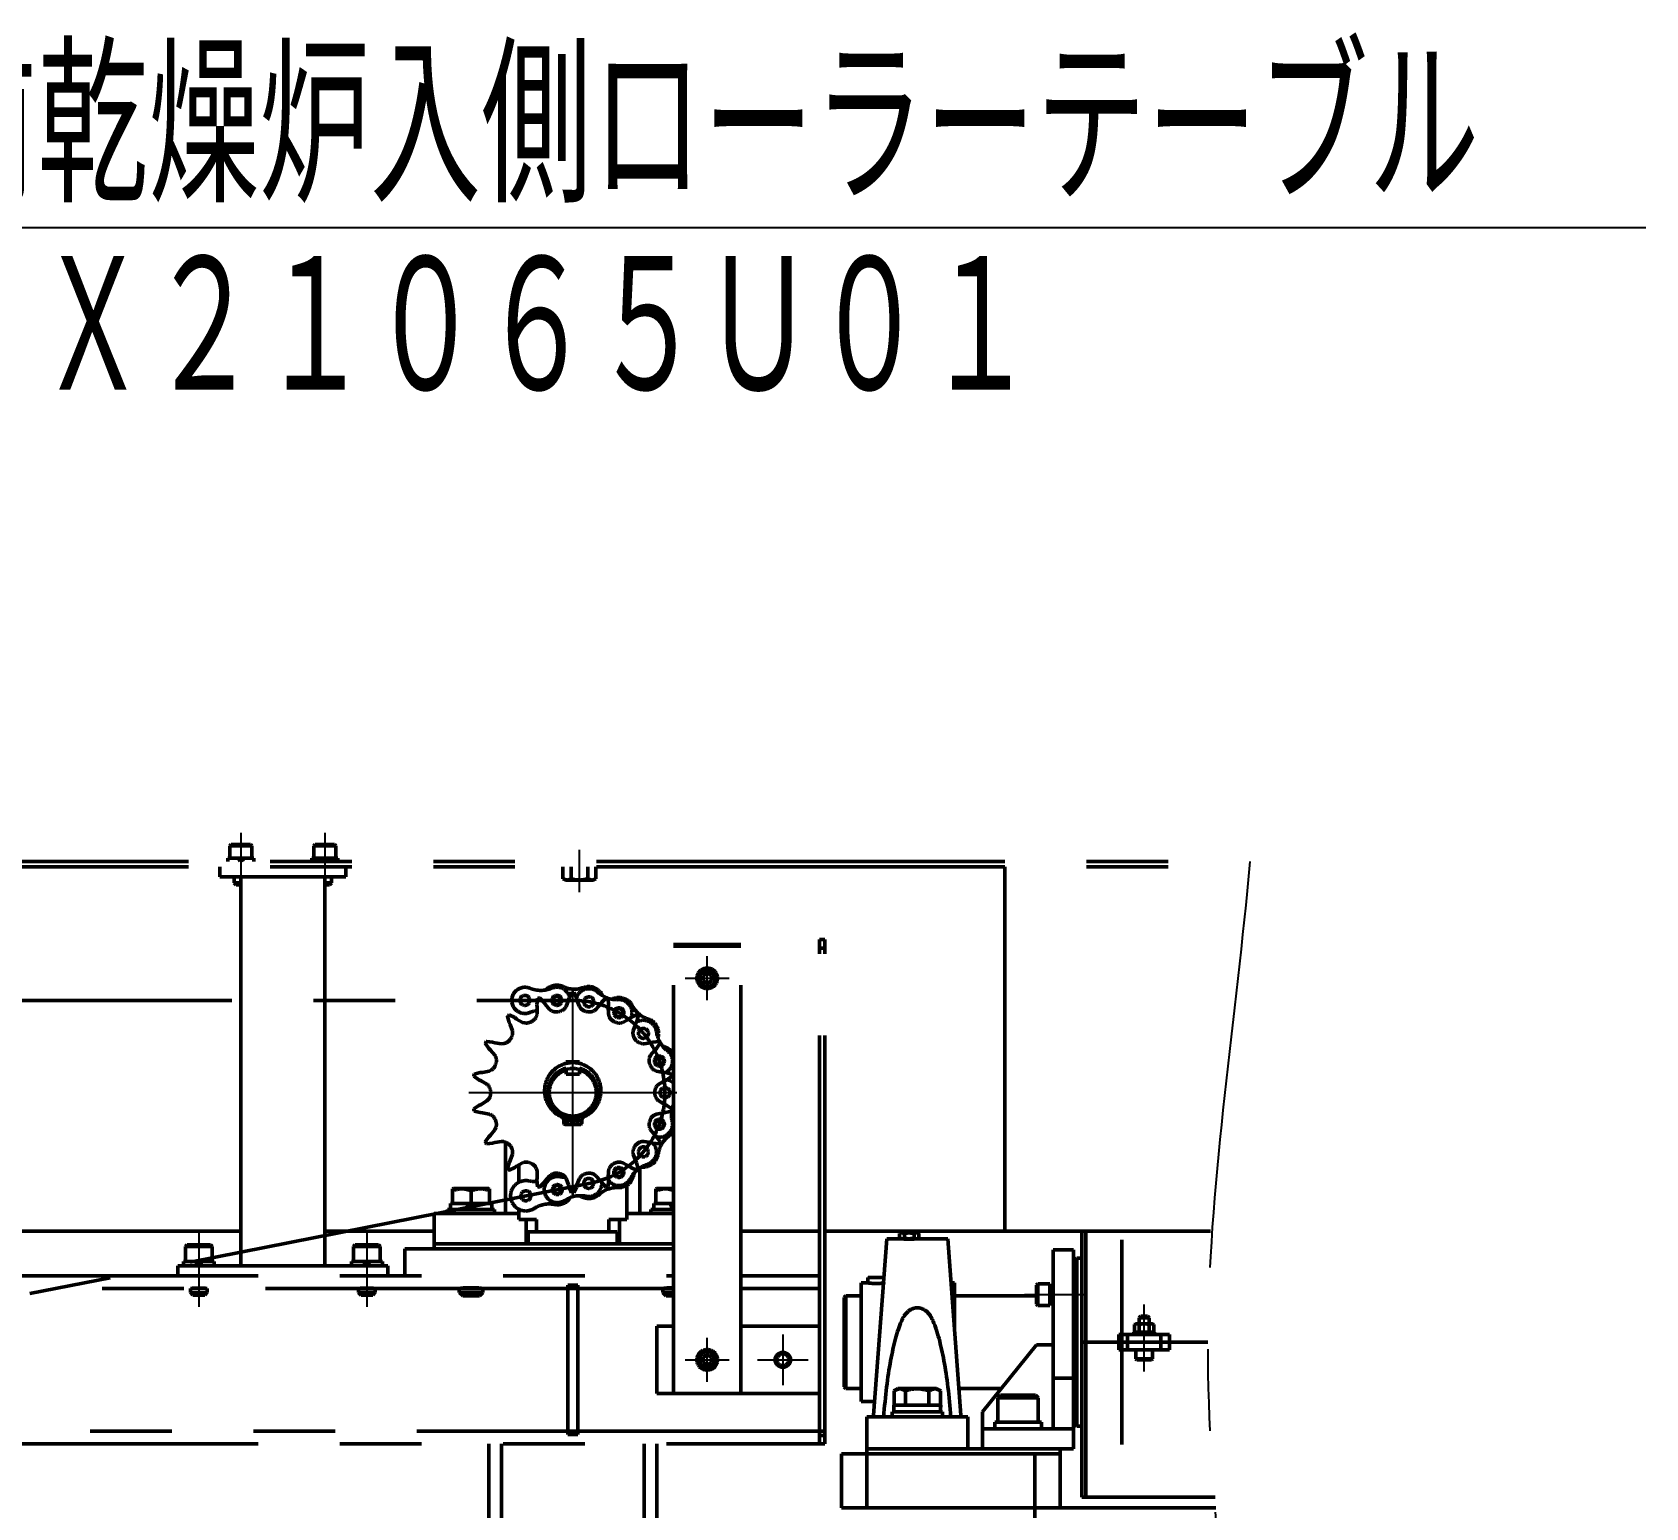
# Model space of a CAD drawing. Header units: millimetres. Extents: x -993 to 13147, y -7260 to 4342.
# Drawn here: x 5748 to 6708, y 746 to 1623 of the extents above; entities that cross this region are included whole.
import ezdxf

# ---------------------------------------------------------------- set-up
doc = ezdxf.new("R2010")
doc.units = ezdxf.units.MM
doc.header["$LTSCALE"] = 7.649257
doc.linetypes.add('CENTER', pattern=[50.8, 31.75, -6.35, 6.35, -6.35])
doc.linetypes.add('PHANTOM', pattern=[63.5, 31.75, -6.35, 6.35, -6.35, 6.35, -6.35])
for name, color, linetype in [('NoLayerName_001', 7, 'Continuous'), ('NoLayerName_002', 7, 'Continuous'), ('NoLayerName_003', 7, 'Continuous')]:
    doc.layers.add(name, color=color, linetype=linetype)
doc.styles.get("Standard").update_dxf_attribs({"font": 'txt', "bigfont": 'extfont2'})

# ---------------------------------------------------------------- blocks, each defined once
blk = doc.blocks.new('DIM_0039')
at = {"color": 3, "linetype": 'Continuous', "lineweight": 25}
blk.add_lwpolyline([(0, 0), (227.09, 377.1), (1265.09, 377.1)], dxfattribs=at)
at = {"color": 2, "linetype": 'Continuous', "lineweight": 50, "width": 0.666667}
for s, p in [('前乾燥炉入側ローラーテーブル', (242.09, 392.1)), ('ＨＸ２１０６５Ｕ０１', (242.09, 272.1))]:
    blk.add_text(s, height=90, dxfattribs=at).set_placement(p)
blk = doc.blocks.new('JZB_0388')
at = {"layer": 'NoLayerName_001', "color": 3, "linetype": 'PHANTOM', "lineweight": 50}
for p, q in [((5856.8, 1210), (5856, 1209.2)), ((5868.2, 1210), (5856.8, 1210)), ((5869, 1209.2), (5868.2, 1210)), ((5906.8, 1210), (5906, 1209.2)), ((5918.2, 1210), (5906.8, 1210)), ((5919, 1209.2), (5918.2, 1210)), ((5870.2, 1202), (5854.8, 1202)), ((5854.8, 1202), (5854.8, 1200)), ((5856, 1209.2), (5856, 1202)), ((5869, 1209.2), (5856, 1209.2)), ((5861.99, 1200), (5861.01, 1202)), ((5863.01, 1202), (5863.99, 1200)), ((5869, 1202), (5869, 1209.2)), ((5870.2, 1200), (5870.2, 1202)), ((5920.2, 1202), (5904.8, 1202)), ((5904.8, 1202), (5904.8, 1200)), ((5906, 1209.2), (5906, 1202)), ((5919, 1209.2), (5906, 1209.2)), ((5911.99, 1200), (5911.01, 1202)), ((5913.01, 1202), (5913.99, 1200)), ((5919, 1202), (5919, 1209.2)), ((5920.2, 1200), (5920.2, 1202)), ((4617, 1200), (6462.94, 1200)), ((4617, 1196.8), (6462.51, 1196.8)), ((5850, 1190.8), (5850, 1196.8)), ((5850, 1190.8), (5925, 1190.8)), ((5858.5, 1190.8), (5858.5, 1187.25)), ((5862.5, 959.5), (5862.5, 1190.8)), ((5912.5, 1190.8), (5912.5, 959.5)), ((5916.5, 1187.25), (5916.5, 1190.8)), ((5925, 1196.8), (5925, 1190.8)), ((6317, 1196.8), (6317, 980)), ((5858.5, 1187.25), (5859.75, 1186)), ((5862.5, 1187.25), (5858.5, 1187.25)), ((5859.75, 1186), (5862.5, 1186)), ((5916.5, 1187.25), (5912.5, 1187.25)), ((5912.5, 1186), (5915.25, 1186)), ((5915.25, 1186), (5916.5, 1187.25)), ((6120, 1150.5), (6160, 1150.5)), ((6120, 883.5), (6120, 1150.5)), ((6160, 1149.5), (6120, 1149.5)), ((6160, 883.5), (6160, 1150.5)), ((6140, 1133.36), (6137.52, 1131.93)), ((6142.48, 1131.93), (6140, 1133.36)), ((6137.52, 1131.93), (6137.52, 1129.07)), ((6137.52, 1129.07), (6140, 1127.64)), ((6138.88, 1124.5), (6138.88, 1125.63)), ((6139.62, 1124.41), (6139.62, 1125.51)), ((6140, 1127.64), (6142.48, 1129.07)), ((6140.38, 1124.41), (6140.38, 1125.51)), ((6142.48, 1129.07), (6142.48, 1131.93)), ((6064, 1080.5), (6056, 1080.5)), ((6059.4, 1043.41), (6059.4, 1047.51)), ((6060.6, 1047.51), (6060.6, 1043.41)), ((6054.6, 1046.06), (6054.6, 1044.61)), ((6055.8, 1043.41), (6059.4, 1043.41)), ((6060.6, 1043.41), (6064.2, 1043.41)), ((6065.4, 1044.61), (6065.4, 1046.06)), ((5989, 1005.5), (5988.5, 1005.21)), ((5988.5, 996.5), (5988.5, 1005.21)), ((5989, 1005.5), (6010, 1005.5)), ((5999.5, 996.5), (5999.5, 1004.23)), ((6010.5, 1005.21), (6010, 1005.5)), ((6010.5, 1005.21), (6010.5, 996.5)), ((6110, 1005.5), (6109.5, 1005.21)), ((6109.5, 996.5), (6109.5, 1005.21)), ((6120, 1005.5), (6110, 1005.5)), ((5985.5, 993), (5985.5, 990.5)), ((6013.5, 993), (5985.5, 993)), ((5987.25, 996.5), (6011.75, 996.5)), ((5987.25, 996.5), (5987.25, 993)), ((5998.6, 993), (5996.9, 996.5)), ((6000.4, 996.5), (6002.1, 993)), ((6011.75, 993), (6011.75, 996.5)), ((6013.5, 990.5), (6013.5, 993)), ((6106.5, 993), (6106.5, 990.5)), ((6120, 993), (6106.5, 993)), ((6108.25, 996.5), (6120, 996.5)), ((6108.25, 996.5), (6108.25, 993)), ((6119.6, 993), (6117.9, 996.5)), ((5862.5, 980), (5630, 980)), ((5977.5, 980), (5912.5, 980)), ((6206.8, 980), (6160, 980)), ((6439.48, 980), (6210, 980)), ((5830.5, 972), (5829.5, 971)), ((5829.5, 971), (5829.5, 962)), ((5845.5, 971), (5829.5, 971)), ((5844.5, 972), (5830.5, 972)), ((5845.5, 971), (5844.5, 972)), ((5845.5, 962), (5845.5, 971)), ((5930.5, 972), (5929.5, 971)), ((5929.5, 971), (5929.5, 962)), ((5945.5, 971), (5929.5, 971)), ((5944.5, 972), (5930.5, 972)), ((5945.5, 971), (5944.5, 972)), ((5945.5, 962), (5945.5, 971)), ((6120, 972.5), (5977.5, 972.5)), ((5977.5, 969.5), (5977.5, 972.5)), ((5828.3, 962), (5846.7, 962)), ((5828.3, 962), (5828.3, 959.5)), ((5836.86, 959.5), (5835.64, 962)), ((5838.14, 962), (5839.36, 959.5)), ((5846.7, 959.5), (5846.7, 962)), ((5928.3, 962), (5946.7, 962)), ((5928.3, 962), (5928.3, 959.5)), ((5936.86, 959.5), (5935.64, 962)), ((5938.14, 962), (5939.36, 959.5)), ((5946.7, 959.5), (5946.7, 962)), ((6120, 969.5), (5960, 969.5)), ((5960, 953.5), (5960, 969.5)), ((6345.85, 969), (6345.85, 862.5)), ((6357.85, 969), (6345.85, 969)), ((6357.85, 850.5), (6357.85, 969)), ((5630, 953.5), (6120, 953.5)), ((5825, 953.5), (5825, 959.5)), ((5950, 959.5), (5825, 959.5)), ((5950, 959.5), (5950, 953.5)), ((6206.8, 953.5), (6160, 953.5)), ((6120, 945.97), (5630, 945.97)), ((5832.5, 945.78), (5832.5, 943.5)), ((5832.5, 943.5), (5834, 942)), ((5842.5, 943.5), (5832.5, 943.5)), ((5841, 942), (5834, 942)), ((5841, 942), (5842.5, 943.5)), ((5842.5, 943.5), (5842.5, 945.78)), ((5932.5, 945.78), (5932.5, 943.5)), ((5932.5, 943.5), (5934, 942)), ((5942.5, 943.5), (5932.5, 943.5)), ((5941, 942), (5934, 942)), ((5941, 942), (5942.5, 943.5)), ((5942.5, 943.5), (5942.5, 945.78)), ((5992.5, 945.78), (5992.5, 943.5)), ((5992.5, 943.5), (5994.5, 941.5)), ((6006.5, 943.5), (5992.5, 943.5)), ((6004.5, 941.5), (5994.5, 941.5)), ((6004.5, 941.5), (6006.5, 943.5)), ((6006.5, 943.5), (6006.5, 945.78)), ((6057, 947.97), (6057, 859.03)), ((6063, 947.97), (6057, 947.97)), ((6063, 947.97), (6063, 859.03)), ((6113.5, 945.78), (6113.5, 943.5)), ((6113.5, 943.5), (6115.5, 941.5)), ((6120, 943.5), (6113.5, 943.5)), ((6115.5, 941.5), (6120, 941.5)), ((6206.8, 945.97), (6160, 945.97)), ((6222.4, 941.5), (6221.4, 940.5)), ((6222.4, 886.5), (6222.4, 941.5)), ((6231.6, 941.5), (6222.4, 941.5)), ((6335.85, 941.5), (6287.2, 941.5)), ((6336.65, 948.78), (6335.85, 947.98)), ((6335.85, 947.98), (6335.85, 936.58)), ((6336.65, 948.78), (6336.65, 935.78)), ((6343.85, 948.78), (6336.65, 948.78)), ((6343.85, 935.78), (6343.85, 948.78)), ((6345.85, 946.28), (6343.85, 946.28)), ((6221.4, 940.5), (6221.4, 887.5)), ((6335.85, 936.58), (6336.65, 935.78)), ((6336.65, 935.78), (6343.85, 935.78)), ((6343.85, 938.28), (6345.85, 938.28)), ((6110, 923.5), (6120, 923.5)), ((6110, 883.5), (6110, 923.5)), ((6160, 923.5), (6206.8, 923.5)), ((6395.1, 925), (6394.23, 924.5)), ((6394.23, 920), (6394.23, 924.5)), ((6395.1, 925), (6404.9, 925)), ((6398, 929.5), (6397, 928.5)), ((6397, 928.5), (6403, 928.5)), ((6397, 928.5), (6397, 925)), ((6397.11, 920), (6397.11, 924.5)), ((6402, 929.5), (6398, 929.5)), ((6403, 928.5), (6402, 929.5)), ((6402.89, 920), (6402.89, 924.5)), ((6403, 925), (6403, 928.5)), ((6405.77, 924.5), (6404.9, 925)), ((6405.77, 920), (6405.77, 924.5)), ((6335.85, 912.5), (6303.85, 872.5)), ((6335.85, 912.5), (6345.85, 912.5)), ((6406.1, 920), (6393.91, 920)), ((6406.1, 918.5), (6406.1, 920)), ((6140, 906.36), (6137.52, 904.93)), ((6137.52, 904.93), (6137.52, 902.07)), ((6142.48, 904.93), (6140, 906.36)), ((6142.48, 902.07), (6142.48, 904.93)), ((6395, 909.5), (6395, 904.1)), ((6405, 904.1), (6395, 904.1)), ((6395, 904.1), (6395.6, 903.5)), ((6404.4, 903.5), (6395.6, 903.5)), ((6404.4, 903.5), (6405, 904.1)), ((6405, 904.1), (6405, 909.5)), ((6137.52, 902.07), (6140, 900.64)), ((6138.88, 897.5), (6138.88, 898.63)), ((6139.62, 897.41), (6139.62, 898.51)), ((6140, 900.64), (6142.48, 902.07)), ((6140.38, 897.41), (6140.38, 898.51)), ((6206.8, 883.5), (6110, 883.5)), ((6221.4, 887.5), (6222.4, 886.5)), ((6222.4, 886.5), (6231.6, 886.5)), ((6253.5, 886.5), (6251.14, 885.14)), ((6251.14, 876.5), (6251.14, 885.14)), ((6276.5, 886.5), (6253.5, 886.5)), ((6258.07, 876.5), (6258.07, 885.14)), ((6271.93, 876.5), (6271.93, 885.14)), ((6278.86, 885.14), (6276.5, 886.5)), ((6278.86, 876.5), (6278.86, 885.14)), ((6289.79, 886.5), (6315.05, 886.5)), ((6345.85, 892.5), (6357.85, 892.5)), ((6251, 876.5), (6251, 872.5)), ((6278.96, 876.5), (6251, 876.5)), ((6314.6, 882.5), (6313, 880.9)), ((6337, 880.9), (6313, 880.9)), ((6313, 880.9), (6313, 866.5)), ((6335.4, 882.5), (6314.6, 882.5)), ((6337, 880.9), (6335.4, 882.5)), ((6337, 866.5), (6337, 880.9)), ((6250, 872.5), (6280, 872.5)), ((6250, 872.5), (6250, 869.5)), ((6280, 869.5), (6280, 872.5)), ((6303.85, 850.5), (6303.85, 872.5)), ((6339, 866.5), (6311.04, 866.5)), ((6339, 862.5), (6339, 866.5)), ((6210, 860.97), (5630, 860.97)), ((6063, 859.03), (6057, 859.03)), ((6303.85, 862.5), (6357.85, 862.5)), ((5630, 853.5), (6206.8, 853.5)), ((6010, 853.5), (6010, 198)), ((6017.5, 853.47), (6017.5, 197.97)), ((6102.5, 853.47), (6102.5, 197.97)), ((6110, 853.5), (6110, 198)), ((6220, 847.5), (6220, 815.5)), ((6220, 847.5), (6350, 847.5)), ((6235, 850.5), (6357.85, 850.5)), ((6235, 850.5), (6235, 815.5)), ((6335, 809.1), (6335, 847.5)), ((6350, 850.5), (6350, 815.5)), ((6220, 815.5), (6442.69, 815.5))]:
    blk.add_line(p, q, dxfattribs=at)
at = {"layer": 'NoLayerName_001', "color": 4, "linetype": 'CENTER', "lineweight": 25}
for p, q in [((5862.5, 1217), (5862.5, 1179)), ((5912.5, 1217), (5912.5, 1179)), ((6064, 1181.8), (6064, 1207)), ((6140, 1117.4), (6140, 1143.6)), ((6060, 1000.65), (6060, 1124.35)), ((6126.9, 1130.5), (6153.1, 1130.5)), ((5998.15, 1062.5), (6121.85, 1062.5)), ((5837.5, 979), (5837.5, 935)), ((5937.5, 979), (5937.5, 935)), ((6328.85, 942.28), (6364.85, 942.28)), ((6400, 896.5), (6400, 936.5)), ((6140, 890.4), (6140, 916.6)), ((6185, 918.5), (6185, 888.5)), ((6126.9, 903.5), (6153.1, 903.5)), ((6170, 903.5), (6200, 903.5))]:
    blk.add_line(p, q, dxfattribs=at)
at = {"layer": 'NoLayerName_001', "color": 4, "linetype": 'CENTER', "lineweight": 50}
for p, q in [((4060, 1117.35), (6060, 1117.35)), ((6070.61, 1008.68), (5568.28, 909.6)), ((6386.8, 853.11), (6386.8, 974.89))]:
    blk.add_line(p, q, dxfattribs=at)
at = {"layer": 'NoLayerName_001', "color": 3, "linetype": 'PHANTOM', "lineweight": 50}
for centre, radius in [((6140, 1130.5), 5), ((6140, 1130.5), 4.4), ((6057, 1045.81), 1), ((6063, 1045.81), 1), ((6140, 903.5), 5), ((6140, 903.5), 4.4), ((6185, 903.5), 4.19), ((6185, 903.5), 3.5)]:
    blk.add_circle(centre, radius, dxfattribs=at)
at = {"layer": 'NoLayerName_001', "color": 3, "linetype": 'PHANTOM', "lineweight": 25}
blk.add_circle((6185, 903.5), 5, dxfattribs=at)
at = {"layer": 'NoLayerName_001', "color": 3, "linetype": 'PHANTOM', "lineweight": 50}
for centre, radius, start, end in [((6140, 1130.5), 6.1, 273.61109, 266.38891), ((6060, 1063.55), 16.75, 294.03601, 245.96399), ((6060, 1062.5), 14.3, 73.75649, 106.24351), ((6052.2, 1046.06), 2.4, 0, 65.96399), ((6067.8, 1046.06), 2.4, 114.03601, 180), ((6055.8, 1044.61), 1.2, 180, 270), ((6064.2, 1044.61), 1.2, 270, 0), ((6140, 903.5), 6.1, 273.61109, 266.38891)]:
    blk.add_arc(centre, radius, start, end, dxfattribs=at)
at = {"layer": 'NoLayerName_001', "color": 4, "linetype": 'CENTER', "lineweight": 50}
blk.add_arc((6060, 1062.5), 54.85, 281.15786, 90, dxfattribs=at)
at = {"layer": 'NoLayerName_001', "color": 3, "linetype": 'PHANTOM', "lineweight": 50}
for centre, major_axis, ratio, start_param, end_param in [((5837.5, 945.78), (5, 0), 0.087489, 0, 3.141593), ((5937.5, 945.78), (5, 0), 0.087489, 0, 3.141593), ((5999.5, 945.78), (7, 0), 0.087489, 0, 3.141593), ((6120.5, 945.78), (7, 0), 0.087489, 1.642286, 3.141593), ((6400, 920.79), (0, -12.51), 0.487733, 4.775414, 4.896343), ((6400, 917.71), (0, -12.51), 0.487733, 4.589126, 4.649364), ((6265, 870.4), (0, 28.7), 0.487733, 4.785636, 4.926556), ((6265, 878.6), (0, 28.7), 0.487733, 4.568903, 4.639142), ((6325, 868.6), (0, 28.7), 0.487733, 1.644043, 1.784963), ((6325, 860.4), (0, 28.7), 0.487733, 1.427169, 1.49755)]:
    blk.add_ellipse(centre, major_axis=major_axis, ratio=ratio, start_param=start_param, end_param=end_param, dxfattribs=at)
at = {"layer": 'NoLayerName_001', "color": 3, "linetype": 'PHANTOM', "lineweight": 25, "start_tangent": (-0.089407, -0.995995), "end_tangent": (-0.089407, -0.995995)}
blk.add_spline([(6462.94, 1200), (6437.94, 921.5), (6462.94, 643), (6487.94, 364.5), (6462.94, 86)], degree=3, dxfattribs=at)
at = {"layer": 'NoLayerName_001', "color": 3, "linetype": 'PHANTOM', "lineweight": 50}
for points, start_tangent, end_tangent in [([(5988.5, 1004.23), (5994.39, 1005.21), (5999.5, 1004.23)], (0.986522, 0.163628), (0.982196, -0.187857)), ([(5999.5, 1004.23), (6005.39, 1005.21), (6010.5, 1004.23)], (0.986522, 0.163628), (0.982196, -0.187857)), ([(6109.5, 1004.23), (6115.39, 1005.21), (6120.5, 1004.23)], (0.986522, 0.163628), (0.982196, -0.187857)), ([(6397.11, 924.5), (6395.57, 924.94), (6394.23, 924.5)], (-0.961122, 0.276126), (-0.949271, -0.31446)), ([(6402.89, 924.5), (6402.15, 924.69), (6399.21, 924.91), (6397.11, 924.5)], (-0.967985, 0.251006), (-0.981339, -0.192288)), ([(6405.77, 924.5), (6404.23, 924.94), (6402.89, 924.5)], (-0.961122, 0.276126), (-0.949271, -0.31446)), ([(6251.14, 885.14), (6254.85, 886.21), (6258.07, 885.14)], (0.961124, 0.276116), (0.949267, -0.31447)), ([(6258.07, 885.14), (6259.85, 885.6), (6266.91, 886.12), (6271.93, 885.14)], (0.968053, 0.250744), (0.981287, -0.192553)), ([(6271.93, 885.14), (6275.64, 886.21), (6278.86, 885.14)], (0.961124, 0.276116), (0.949267, -0.31447))]:
    blk.add_spline(points, degree=3, dxfattribs=dict(at, start_tangent=start_tangent, end_tangent=end_tangent))
at = {"layer": 'NoLayerName_002', "color": 3, "linetype": 'PHANTOM', "lineweight": 50}
for p, q in [((6206.8, 1153.5), (6210, 1153.5)), ((6206.8, 853.5), (6206.8, 1153.5)), ((6210, 853.5), (6210, 1153.5)), ((6210, 1148.5), (6206.8, 1148.5)), ((6056, 1073.5), (6056, 1076.96)), ((6064, 1073.5), (6064, 1076.96)), ((6056, 1073.5), (6064, 1073.5)), ((6363, 821.7), (6363, 980)), ((6365.3, 821.7), (6365.3, 980)), ((6437.97, 914), (6363, 914)), ((6385, 909.5), (6385, 918.5)), ((6385, 918.5), (6415, 918.5)), ((6390, 918.5), (6390, 909.5)), ((6410, 909.5), (6410, 918.5)), ((6415, 918.5), (6415, 909.5)), ((6385, 909.5), (6415, 909.5)), ((6206.8, 858.5), (6210, 858.5)), ((6210, 853.5), (6206.8, 853.5)), ((6442.18, 821.7), (6363, 821.7))]:
    blk.add_line(p, q, dxfattribs=at)
for radius, start, end in [(15, 105.46601, 74.53399), (14, 106.60155, 73.39845), (18.5, 98.43255, 102.48689), (18.5, 77.51311, 81.56745)]:
    blk.add_arc((6060, 1062.5), radius, start, end, dxfattribs=at)
at = {"layer": 'NoLayerName_003', "color": 3, "linetype": 'PHANTOM', "lineweight": 50}
for p, q in [((6054.19, 1196.8), (6054.19, 1189.7)), ((6059.09, 1196.8), (6059.09, 1189.7)), ((6068.91, 1196.8), (6068.91, 1189.7)), ((6073.81, 1196.8), (6073.81, 1189.7)), ((6054.19, 1189.7), (6055.75, 1188.8)), ((6072.25, 1188.8), (6055.75, 1188.8)), ((6072.25, 1188.8), (6073.81, 1189.7)), ((6038.67, 1114.72), (6038.94, 1118.4)), ((6038.84, 1113.3), (6038.67, 1114.72)), ((6040.2, 1118.86), (6042.77, 1116.21)), ((6042.77, 1116.21), (6043.56, 1115.02)), ((6043.56, 1115.02), (6046.2, 1111.97)), ((6056.05, 1113.71), (6057.49, 1117.47)), ((6057.49, 1117.47), (6057.82, 1118.86)), ((6057.82, 1118.86), (6059.33, 1122.23)), ((6060.67, 1122.23), (6062.18, 1118.86)), ((6062.18, 1118.86), (6062.51, 1117.47)), ((6062.51, 1117.47), (6063.95, 1113.71)), ((6063.95, 1113.71), (6064.81, 1112.5)), ((6073.8, 1111.97), (6076.44, 1115.02)), ((6076.44, 1115.02), (6077.23, 1116.21)), ((6077.23, 1116.21), (6079.8, 1118.86)), ((6081.06, 1118.4), (6081.33, 1114.72)), ((6081.33, 1114.72), (6081.16, 1113.3)), ((6022.1, 1104.27), (6021.1, 1107.83)), ((6022.74, 1103), (6022.1, 1104.27)), ((6022.12, 1108.68), (6025.44, 1107.08)), ((6025.44, 1107.08), (6026.59, 1106.23)), ((6026.59, 1106.23), (6030.11, 1104.27)), ((6030.11, 1104.27), (6031.54, 1103.89)), ((6035.35, 1104.65), (6035.82, 1104.92)), ((6038.77, 1109.27), (6038.84, 1113.3)), ((6046.2, 1111.97), (6047.41, 1111.13)), ((6051.25, 1110.54), (6051.79, 1110.63)), ((6068.21, 1110.63), (6068.75, 1110.54)), ((6081.16, 1113.3), (6081.23, 1109.27)), ((6081.23, 1109.27), (6081.62, 1107.84)), ((6084.18, 1104.92), (6084.65, 1104.65)), ((6089.89, 1104.27), (6093.41, 1106.23)), ((6093.41, 1106.23), (6094.56, 1107.08)), ((6094.56, 1107.08), (6097.88, 1108.68)), ((6097.9, 1104.27), (6097.26, 1103)), ((6098.9, 1107.83), (6097.9, 1104.27)), ((6024.06, 1099.19), (6022.74, 1103)), ((6095.94, 1099.19), (6095.82, 1097.72)), ((6097.26, 1103), (6095.94, 1099.19)), ((6010.1, 1088.79), (6007.94, 1091.79)), ((6008.61, 1092.94), (6012.28, 1092.57)), ((6011.14, 1087.81), (6010.1, 1088.79)), ((6013.68, 1084.68), (6011.14, 1087.81)), ((6012.28, 1092.57), (6013.65, 1092.16)), ((6013.65, 1092.16), (6017.63, 1091.53)), ((6017.63, 1091.53), (6019.1, 1091.66)), ((6022.42, 1093.67), (6022.77, 1094.1)), ((6097.23, 1094.1), (6097.58, 1093.67)), ((6102.37, 1091.53), (6106.35, 1092.16)), ((6108.86, 1087.81), (6106.32, 1084.68)), ((6106.35, 1092.16), (6107.72, 1092.57)), ((6107.72, 1092.57), (6111.39, 1092.94)), ((6109.9, 1088.79), (6108.86, 1087.81)), ((6112.06, 1091.79), (6109.9, 1088.79)), ((6006.3, 1074.52), (6010.26, 1075.28)), ((6010.26, 1075.28), (6011.59, 1075.92)), ((6014.02, 1078.94), (6014.21, 1079.46)), ((6056, 1080.8), (6056, 1079.82)), ((6056, 1080.8), (6064, 1080.8)), ((6064, 1079.82), (6064, 1080.8)), ((6106.32, 1084.68), (6105.71, 1083.34)), ((6105.79, 1079.46), (6105.98, 1078.94)), ((6109.74, 1075.28), (6113.7, 1074.52)), ((6004.11, 1070.14), (6001.06, 1072.22)), ((6001.29, 1073.53), (6004.87, 1074.44)), ((6005.43, 1069.57), (6004.11, 1070.14)), ((6004.87, 1074.44), (6006.3, 1074.52)), ((6008.88, 1067.5), (6005.43, 1069.57)), ((6111.12, 1067.5), (6110.08, 1066.45)), ((6114.57, 1069.57), (6111.12, 1067.5)), ((6113.7, 1074.52), (6115.13, 1074.44)), ((6115.89, 1070.14), (6114.57, 1069.57)), ((6115.13, 1074.44), (6118.71, 1073.53)), ((6118.94, 1072.22), (6115.89, 1070.14)), ((6005.43, 1055.43), (6008.88, 1057.5)), ((6008.88, 1057.5), (6009.92, 1058.55)), ((6011.17, 1062.22), (6011.17, 1062.78)), ((6108.83, 1062.78), (6108.83, 1062.22)), ((6111.12, 1057.5), (6114.57, 1055.43)), ((6001.06, 1052.78), (6004.11, 1054.86)), ((6004.87, 1050.56), (6001.29, 1051.47)), ((6004.11, 1054.86), (6005.43, 1055.43)), ((6006.3, 1050.48), (6004.87, 1050.56)), ((6010.26, 1049.72), (6006.3, 1050.48)), ((6109.74, 1049.72), (6108.41, 1049.08)), ((6113.7, 1050.48), (6109.74, 1049.72)), ((6115.13, 1050.56), (6113.7, 1050.48)), ((6114.57, 1055.43), (6115.89, 1054.86)), ((6118.71, 1051.47), (6115.13, 1050.56)), ((6115.89, 1054.86), (6118.94, 1052.78)), ((6010.1, 1036.21), (6011.14, 1037.19)), ((6011.14, 1037.19), (6013.68, 1040.32)), ((6013.68, 1040.32), (6014.29, 1041.66)), ((6014.21, 1045.54), (6014.02, 1046.06)), ((6105.98, 1046.06), (6105.79, 1045.54)), ((6106.32, 1040.32), (6108.86, 1037.19)), ((6108.86, 1037.19), (6109.9, 1036.21)), ((6007.94, 1033.21), (6010.1, 1036.21)), ((6012.28, 1032.43), (6008.61, 1032.06)), ((6013.65, 1032.84), (6012.28, 1032.43)), ((6017.63, 1033.47), (6013.65, 1032.84)), ((6020, 1033.06), (6020, 990.5)), ((6022.77, 1030.9), (6022.42, 1031.33)), ((6024.06, 1025.81), (6024.18, 1027.28)), ((6097.58, 1031.33), (6097.23, 1030.9)), ((6102.37, 1033.47), (6100.9, 1033.34)), ((6106.35, 1032.84), (6102.37, 1033.47)), ((6107.72, 1032.43), (6106.35, 1032.84)), ((6111.39, 1032.06), (6107.72, 1032.43)), ((6109.9, 1036.21), (6112.06, 1033.21)), ((6021.1, 1017.17), (6022.1, 1020.73)), ((6022.1, 1020.73), (6022.74, 1022)), ((6025.44, 1017.92), (6022.12, 1016.32)), ((6022.74, 1022), (6024.06, 1025.81)), ((6026.59, 1018.77), (6025.44, 1017.92)), ((6030.11, 1020.73), (6026.59, 1018.77)), ((6027.9, 1019.45), (6027.9, 1009.11)), ((6035.82, 1020.08), (6035.35, 1020.35)), ((6084.65, 1020.35), (6084.18, 1020.08)), ((6089.89, 1020.73), (6088.46, 1021.11)), ((6093.41, 1018.77), (6089.89, 1020.73)), ((6094.56, 1017.92), (6093.41, 1018.77)), ((6097.88, 1016.32), (6094.56, 1017.92)), ((6095.94, 1025.81), (6097.26, 1022)), ((6097.26, 1022), (6097.9, 1020.73)), ((6097.9, 1020.73), (6098.9, 1017.17)), ((6100, 990.5), (6100, 1017.7)), ((6030.32, 1009.96), (6030.34, 1009.96)), ((6038.77, 1015.73), (6038.38, 1017.16)), ((6038.67, 1010.28), (6038.84, 1011.7)), ((6038.94, 1006.6), (6038.67, 1010.28)), ((6038.84, 1011.7), (6038.77, 1015.73)), ((6042.77, 1008.79), (6040.2, 1006.14)), ((6043.56, 1009.98), (6042.77, 1008.79)), ((6046.2, 1013.03), (6043.56, 1009.98)), ((6051.79, 1014.37), (6051.25, 1014.46)), ((6056.05, 1011.29), (6055.19, 1012.5)), ((6057.49, 1007.53), (6056.05, 1011.29)), ((6063.95, 1011.29), (6062.51, 1007.53)), ((6068.75, 1014.46), (6068.21, 1014.37)), ((6073.8, 1013.03), (6072.59, 1013.87)), ((6076.44, 1009.98), (6073.8, 1013.03)), ((6077.23, 1008.79), (6076.44, 1009.98)), ((6079.8, 1006.14), (6077.23, 1008.79)), ((6081.33, 1010.28), (6081.06, 1006.6)), ((6081.23, 1015.73), (6081.16, 1011.7)), ((6081.16, 1011.7), (6081.33, 1010.28)), ((6057.82, 1006.14), (6057.49, 1007.53)), ((6059.33, 1002.77), (6057.82, 1006.14)), ((6062.18, 1006.14), (6060.67, 1002.77)), ((6062.51, 1007.53), (6062.18, 1006.14)), ((6092.1, 1007.24), (6092.1, 986.9)), ((5977.5, 990.5), (6027.9, 990.5)), ((5977.5, 990.5), (5977.5, 972.5)), ((6027.9, 993.05), (6027.9, 986.9)), ((6092.1, 990.5), (6120, 990.5)), ((6038.5, 986.9), (6027.9, 986.9)), ((6032.25, 986.9), (6032.25, 972.5)), ((6086.5, 979.7), (6033.5, 979.7)), ((6033.5, 979.7), (6033.5, 972.5)), ((6038.5, 986.9), (6038.5, 979.7)), ((6092.1, 986.9), (6081.5, 986.9)), ((6081.5, 986.9), (6081.5, 979.7)), ((6086.5, 972.5), (6086.5, 979.7)), ((6087.75, 986.9), (6087.75, 972.5)), ((6255.54, 980), (6255.2, 979)), ((6265.2, 979), (6264.86, 980)), ((6246.92, 975.5), (6239, 870.5)), ((6283.08, 975.5), (6246.92, 975.5)), ((6254.43, 978.55), (6255.87, 979)), ((6255.2, 979), (6254.43, 978.55)), ((6254.43, 978.55), (6254.43, 975.95)), ((6254.43, 975.95), (6255.2, 975.5)), ((6255.2, 979), (6265.2, 979)), ((6257.31, 975.95), (6255.87, 975.5)), ((6257.31, 978.55), (6257.31, 975.95)), ((6263.09, 978.55), (6264.53, 979)), ((6263.09, 978.55), (6263.09, 975.95)), ((6265.97, 975.95), (6264.53, 975.5)), ((6265.97, 978.55), (6265.2, 979)), ((6265.2, 975.5), (6265.97, 975.95)), ((6265.97, 978.55), (6265.97, 975.95)), ((6283.08, 975.5), (6291, 870.5)), ((6359.85, 964), (6357.85, 962)), ((6363, 964), (6359.85, 964)), ((6359.85, 864), (6359.85, 964)), ((6235.6, 949.24), (6235.6, 952.06)), ((6245.16, 952.5), (6236.04, 952.5)), ((6231.6, 949.25), (6231.6, 878.75)), ((6231.6, 949.25), (6235.66, 949.25)), ((6287.2, 949.25), (6285.06, 949.25)), ((6287.2, 949.25), (6287.2, 920.85)), ((6231.6, 878.75), (6239.62, 878.75)), ((6235, 869.5), (6235, 850.5)), ((6235, 869.5), (6295, 869.5)), ((6239, 869.5), (6239, 870.5)), ((6291, 869.5), (6291, 870.5)), ((6295, 869.5), (6295, 850.5)), ((6357.85, 866), (6359.85, 864)), ((6359.85, 864), (6363, 864))]:
    blk.add_line(p, q, dxfattribs=at)
for centre, radius in [((6031.49, 1117.35), 2.98), ((6050.54, 1117.35), 2.98), ((6050.54, 1117.35), 2.48), ((6069.58, 1116.51), 2.98), ((6087.47, 1109.98), 2.98), ((6087.47, 1109.98), 2.48), ((6102.05, 1097.72), 2.98), ((6111.56, 1081.21), 2.98), ((6111.56, 1081.21), 2.48), ((6114.85, 1062.45), 2.98), ((6111.53, 1043.69), 2.98), ((6111.53, 1043.69), 2.48), ((6101.99, 1027.2), 2.98), ((6087.38, 1014.97), 2.98), ((6069.48, 1008.46), 2.98), ((6087.38, 1014.97), 2.48), ((6032.1, 1001.09), 2.98), ((6050.79, 1004.77), 2.98), ((6050.79, 1004.77), 2.48)]:
    blk.add_circle(centre, radius, dxfattribs=at)
for centre, radius, start, end in [((6031.52, 1117.35), 7.8, 67.38014, 292.61986), ((6041.02, 1140.15), 16.9, 247.38014, 292.61986), ((6050.52, 1117.35), 9.05, 64.38482, 137.26442), ((6050.52, 1117.35), 7.8, 13.79438, 112.61986), ((6061.05, 1139.32), 15.31, 244.38482, 290.54705), ((6069.6, 1116.5), 7.8, 47.32658, 162.45904), ((6069.6, 1116.51), 9.05, 22.61804, 110.54705), ((6060, 1062.5), 59.73, 109.36025, 110.63975), ((6050.75, 1116.57), 6.02, 280, 331.66667), ((6060, 1062.5), 59.73, 89.36025, 90.63975), ((6086.34, 1134.66), 16.9, 227.32658, 272.56631), ((6060, 1062.5), 59.73, 69.36025, 70.63975), ((6087.45, 1109.99), 9.05, 26.8654, 117.28501), ((6087.45, 1109.99), 7.8, 338.56723, 92.56631), ((6109.18, 1121), 15.31, 206.8654, 253.02764), ((6060, 1062.5), 59.73, 129.36025, 130.63975), ((6032.34, 1109.87), 6.02, 262.40502, 300), ((6041.02, 1094.55), 16.9, 97.71528, 112.61986), ((6032.81, 1110.14), 6.02, 300, 351.66667), ((6050.2, 1116.47), 6.02, 242.40502, 280), ((6069.25, 1116.57), 6.02, 222.40502, 260), ((6069.8, 1116.47), 6.02, 260, 311.66667), ((6087.19, 1110.14), 6.02, 202.40502, 240), ((6087.66, 1109.87), 6.02, 240, 291.66667), ((6060, 1062.5), 59.73, 49.36025, 50.63975), ((6102.06, 1097.7), 7.8, 7.32673, 122.45927), ((6102.07, 1097.7), 9.05, 342.60816, 73.02764), ((6018.16, 1097.97), 6.02, 320, 11.66667), ((6101.84, 1097.97), 6.02, 182.40502, 220), ((6126.56, 1100.85), 16.9, 187.32673, 232.56646), ((6060, 1062.5), 59.73, 149.36025, 150.63975), ((6017.8, 1097.55), 6.02, 282.40502, 320), ((6102.2, 1097.55), 6.02, 220, 271.66667), ((6060, 1062.5), 59.73, 29.36025, 30.63975), ((6111.56, 1081.24), 9.05, 21.11503, 77.28461), ((6111.55, 1081.23), 7.8, 298.56623, 52.56646), ((6008.36, 1081), 6.02, 302.40502, 340), ((6008.55, 1081.52), 6.02, 340, 31.66667), ((6111.45, 1081.52), 6.02, 162.40502, 200), ((6111.64, 1081), 6.02, 200, 251.66667), ((6135.28, 1075.7), 15.31, 176.43446, 183.56554), ((6060, 1062.5), 59.73, 169.36025, 170.63975), ((6005.15, 1062.78), 6.02, 0, 51.66667), ((6114.85, 1062.78), 6.02, 142.40502, 180), ((6114.85, 1062.42), 7.8, 48.6621, 82.45952), ((6060, 1062.5), 59.73, 9.36025, 10.63975), ((6005.15, 1062.22), 6.02, 322.40502, 0), ((6114.85, 1062.22), 6.02, 180, 231.66667), ((6060, 1062.5), 59.73, 189.36025, 190.63975), ((6008.36, 1044), 6.02, 20, 71.66667), ((6060, 1062.5), 16, 224.37376, 247.86857), ((6060, 1062.5), 16, 258.7806, 260.83628), ((6060, 1062.5), 16, 267.8509, 272.1491), ((6060, 1062.5), 16, 279.15416, 281.22896), ((6060, 1062.5), 16, 292.12999, 315.62556), ((6111.64, 1044), 6.02, 122.40502, 160), ((6060, 1062.5), 59.73, 349.36025, 350.63975), ((6135.64, 1049.09), 16.9, 157.73256, 192.56661), ((6111.54, 1043.71), 9.05, 20.79524, 37.28519), ((6114.86, 1062.42), 9.05, 302.60828, 304.63246), ((6008.55, 1043.48), 6.02, 342.40502, 20), ((6111.45, 1043.48), 6.02, 160, 211.66667), ((6111.53, 1043.72), 7.8, 258.56512, 12.56661), ((6111.54, 1043.71), 9.05, 306.8657, 339.20476), ((6060, 1062.5), 59.73, 209.36025, 210.63975), ((6017.8, 1027.45), 6.02, 40, 91.66667), ((6018.16, 1027.03), 6.02, 2.40502, 40), ((6101.84, 1027.03), 6.02, 140, 191.66667), ((6102.2, 1027.45), 6.02, 102.40502, 140), ((6101.97, 1027.19), 7.8, 287.32703, 42.45976), ((6126.15, 1024.22), 15.31, 126.8657, 173.02794), ((6060, 1062.5), 59.73, 329.36025, 330.63975), ((6032.34, 1015.13), 6.02, 60, 111.66667), ((6032.81, 1014.86), 6.02, 22.40502, 60), ((6087.19, 1014.86), 6.02, 120, 171.66667), ((6087.66, 1015.13), 6.02, 82.40502, 120), ((6109.32, 1003.61), 16.9, 107.32703, 152.56676), ((6101.97, 1027.18), 9.05, 262.60841, 353.02794), ((6060, 1062.5), 59.73, 229.36025, 230.63975), ((6032.08, 1001.08), 9.05, 101.15784, 304.23896), ((6032.09, 1001.09), 9.05, 78.07672, 101.15784), ((6037.12, 1024.92), 15.31, 258.07672, 276.39222), ((6050.81, 1004.78), 7.8, 78.53798, 303.77771), ((6050.2, 1008.53), 6.02, 80, 131.66667), ((6050.81, 1004.78), 9.05, 64.1123, 120.47117), ((6050.75, 1008.43), 6.02, 42.40502, 80), ((6055.72, 1028.99), 16.9, 258.53798, 268.37411), ((6069.25, 1008.43), 6.02, 100, 151.66667), ((6069.45, 1008.46), 7.8, 258.53798, 1.7465), ((6069.8, 1008.53), 6.02, 62.40502, 100), ((6087.4, 1014.99), 7.8, 218.56403, 332.56676), ((6087.41, 1014.98), 9.05, 266.90313, 357.28518), ((6060, 1062.5), 59.73, 309.36025, 310.63975), ((6060, 1062.5), 59.73, 249.36025, 250.63975), ((6050.81, 1004.78), 9.05, 258.07672, 328.41093), ((6064.55, 984.25), 16.9, 78.53798, 123.77771), ((6060, 1062.5), 59.73, 269.36025, 270.63975), ((6069.46, 1008.45), 9.05, 233.8656, 313.06537), ((6086.09, 990.66), 15.31, 86.90313, 133.06537), ((6060, 1062.5), 59.73, 289.36025, 290.63975), ((6045.78, 980.94), 15.31, 78.07672, 124.23896), ((6236.04, 952.06), 0.44, 90, 180), ((6245.16, 952.06), 0.44, 86.27198, 90)]:
    blk.add_arc(centre, radius, start, end, dxfattribs=at)
for start_param, end_param in [(0.46142, 1.221311), (5.061874, 5.821765)]:
    blk.add_ellipse((6265, 834.24), major_axis=(0, 102.98), ratio=0.206732, start_param=start_param, end_param=end_param, dxfattribs=at)
for points, start_tangent, end_tangent in [([(6054.19, 1189.7), (6056.81, 1188.95), (6059.09, 1189.7)], (0.961124, -0.276119), (0.949268, 0.314467)), ([(6059.09, 1189.7), (6060.35, 1189.38), (6065.35, 1189.01), (6068.91, 1189.7)], (0.968015, -0.250892), (0.981316, 0.192403)), ([(6068.91, 1189.7), (6071.54, 1188.95), (6073.81, 1189.7)], (0.961124, -0.276119), (0.949268, 0.314467)), ([(6255.87, 975.5), (6255.77, 975.5), (6254.43, 975.95)], (-0.99972, 0.023678), (-0.949271, 0.31446)), ([(6255.2, 975.5), (6255.33, 975.49), (6255.98, 975.44), (6257.1, 975.37), (6258.57, 975.32), (6260.23, 975.3), (6261.88, 975.32), (6263.34, 975.38), (6264.45, 975.44), (6265.08, 975.49), (6265.2, 975.5)], (0.996795, -0.079996), (0.996788, 0.08009)), ([(6255.87, 979), (6255.97, 979), (6257.31, 978.55)], (0.99972, -0.023678), (0.949271, -0.31446)), ([(6257.31, 978.55), (6259.43, 978.97), (6260.2, 979)], (0.981494, 0.191491), (0.999015, 0.04438)), ([(6260.2, 975.5), (6259.43, 975.53), (6257.31, 975.95)], (-0.999015, 0.04438), (-0.981494, 0.191491)), ([(6260.2, 979), (6262.37, 978.74), (6263.09, 978.55)], (0.992881, -0.119107), (0.967781, -0.251794)), ([(6263.09, 975.95), (6262.37, 975.76), (6260.2, 975.5)], (-0.967781, -0.251794), (-0.992881, -0.119107)), ([(6264.53, 975.5), (6264.43, 975.5), (6263.09, 975.95)], (-0.99972, 0.023678), (-0.949271, 0.31446)), ([(6264.53, 979), (6264.63, 979), (6265.97, 978.55)], (0.99972, -0.023678), (0.949271, -0.31446)), ([(6245.6, 949.25), (6245.32, 949.21), (6244.52, 949.11), (6243.27, 949), (6241.72, 948.91), (6240.04, 948.9), (6238.45, 948.96), (6237.08, 949.07), (6236.11, 949.18), (6235.63, 949.25), (6235.6, 949.25)], (-0.990616, -0.136673), (-0.990153, 0.139992)), ([(6274.48, 926.45), (6272.51, 930.06), (6269.58, 932.98), (6267.15, 934.14), (6264.44, 934.43), (6262.08, 933.87), (6259.51, 932.28), (6256.77, 928.95), (6255.52, 926.45)], (-0.479983, 0.877278), (-0.446847, -0.89461))]:
    blk.add_spline(points, degree=3, dxfattribs=dict(at, start_tangent=start_tangent, end_tangent=end_tangent))

msp = doc.modelspace()

# ---------------------------------------------------------------- block references
at = {"layer": 'NoLayerName_001', "color": 3, "linetype": 'Continuous', "lineweight": 25}
msp.add_blockref('DIM_0039', (5443.3359, 1130), dxfattribs=at)
at = {"layer": 'NoLayerName_001'}
msp.add_blockref('JZB_0388', (10, -70), dxfattribs=at)

doc.saveas('drawing.dxf')
